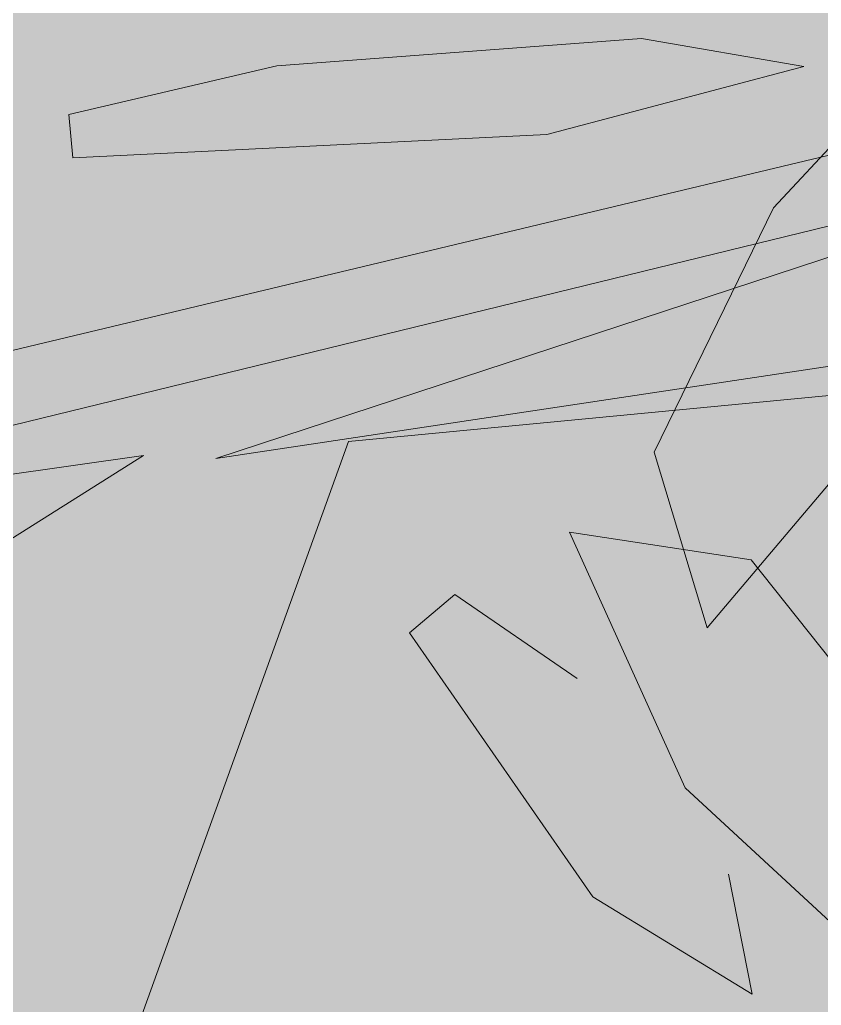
# Model space of a CAD drawing. Header units: metres. Extents: x 349703 to 349913, y 9282546 to 9282694.
# Drawn here: x 349773.1571 to 349773.3525, y 9282634.779 to 9282635.0194 of the extents above; entities that cross this region are included whole.
import ezdxf

# ---------------------------------------------------------------- set-up
doc = ezdxf.new("R2010")
doc.units = ezdxf.units.M
doc.header["$LTSCALE"] = 0.25
for name, color, linetype, lineweight in [('AREA-VERDE', 3, 'CONTINUOUS', 9), ('ARQ-FONDO', 253, 'CONTINUOUS', 9), ('LLORAD-TRAMO', 1, 'CONTINUOUS', 70)]:
    doc.layers.add(name, color=color, linetype=linetype, lineweight=lineweight)

# ---------------------------------------------------------------- blocks, each defined once
blk = doc.blocks.new('67')
at = {"layer": 'AREA-VERDE', "lineweight": 0, "true_color": 0xc4e4b2, "transparency": 33554687}
h = blk.add_hatch(color=3, dxfattribs=at)
h.dxf.hatch_style = 1
h.paths.add_polyline_path([(349446.78444, 9282633.42617), (349448.41051, 9282633.42617), (349448.41051, 9282637.09603), (349446.78444, 9282637.09603)])
blk = doc.blocks.new('ARR2')
at = {"layer": 'ARQ-FONDO', "lineweight": 5}
for p, q in [((2740.6102, 1214.36464), (2740.73869, 1214.37423)), ((2740.73869, 1214.37423), (2740.79589, 1214.36432)), ((2740.93517, 1214.36421), (2740.29447, 1214.21106)), ((2740.53683, 1214.34739), (2740.6102, 1214.36464)), ((2740.79589, 1214.36432), (2740.70533, 1214.34042)), ((2740.7852, 1214.31454), (2740.83107, 1214.36384)), ((2740.53826, 1214.3322), (2740.53683, 1214.34739)), ((2740.33455, 1214.19325), (2740.93581, 1214.34023)), ((2740.70533, 1214.34042), (2740.53826, 1214.3322)), ((2740.93581, 1214.34023), (2740.5887, 1214.22613)), ((2740.7432, 1214.22841), (2740.7852, 1214.31454)), ((2740.5887, 1214.22613), (2740.92342, 1214.27661)), ((2740.63544, 1214.23213), (2740.91136, 1214.25856)), ((2740.82567, 1214.24195), (2740.76184, 1214.16646)), ((2740.63544, 1214.23213), (2740.37715, 1213.51517)), ((2740.76184, 1214.16646), (2740.7432, 1214.22841)), ((2739.60239, 1213.62183), (2740.56313, 1214.22718)), ((2740.2821, 1214.18723), (2740.56313, 1214.22718)), ((2740.71336, 1214.20021), (2740.7773, 1214.19039)), ((2740.75405, 1214.11012), (2740.71336, 1214.20021)), ((2740.7773, 1214.19039), (2740.83699, 1214.11542)), ((2740.65688, 1214.16475), (2740.67286, 1214.17817)), ((2740.67286, 1214.17817), (2740.71604, 1214.14856)), ((2740.72156, 1214.07167), (2740.65688, 1214.16475)), ((2740.82525, 1214.04431), (2740.75405, 1214.11012)), ((2740.76932, 1214.07967), (2740.77768, 1214.03729)), ((2740.77768, 1214.03729), (2740.72156, 1214.07167))]:
    blk.add_line(p, q, dxfattribs=at)

msp = doc.modelspace()

# ---------------------------------------------------------------- linework, layer by layer
at = {"layer": 'LLORAD-TRAMO', "const_width": 0.3}
msp.add_lwpolyline([(349773.27, 9282637.44), (349773.27, 9282637.19), (349773.27, 9282636.94), (349773.27, 9282636.69), (349773.27, 9282636.44), (349773.27, 9282636.19), (349773.27, 9282635.94), (349773.27, 9282635.69), (349773.27, 9282635.44), (349773.27, 9282635.19), (349773.27, 9282634.94), (349773.27, 9282634.69), (349773.27, 9282634.44), (349773.27, 9282634.19), (349773.27, 9282633.94), (349773.27, 9282633.69), (349773.27, 9282633.44), (349773.27, 9282633.19)], dxfattribs=at)

# ---------------------------------------------------------------- block references
at = {"layer": 'ARQ-FONDO'}
msp.add_blockref('67', (325.64947, 0), dxfattribs=at)
at = {"layer": 'ARQ-FONDO', "xscale": 0.6917913537138002, "yscale": 0.6917913537138002, "zscale": 0.6917913537138002}
msp.add_blockref('ARR2', (347877.28936, 9281794.92123), dxfattribs=at)

doc.saveas('drawing.dxf')
